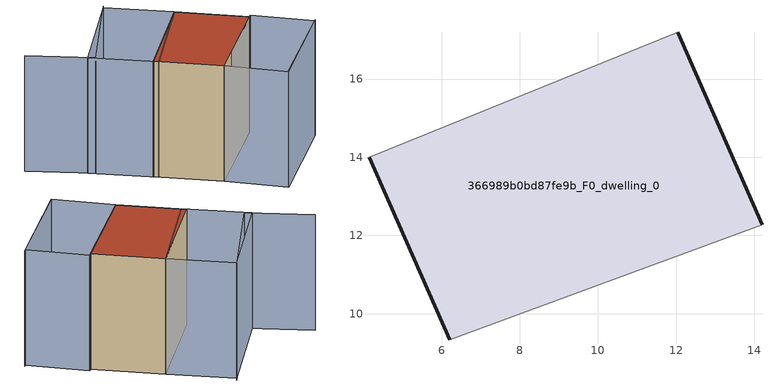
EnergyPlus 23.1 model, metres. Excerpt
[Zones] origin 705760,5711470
366989b0bd87fe9b_F0_dwelling_0
 floor ground (EU_floor_Construction): 14.2,12.27 12.04,17.19 4.16,14 6.21,9.34 z0
 wall outside (EU_wall_Construction): 12.04,17.19 14.2,12.27 / 6.21,9.34 4.16,14 z0:9
 wall adiabatic (EU_wall_Construction): 14.2,12.27 6.21,9.34 / 4.16,14 12.04,17.19 z0:9
 roof outside (EU_roof_Construction): 12.04,17.19 14.2,12.27 6.21,9.34 4.16,14 z9
shading: 7.96,5.04 16.2,8.02 / 10.19,21.97 2.53,17.76 / 2.53,17.76 0.09,22.2 / 6.21,9.34 14.44,12.36 / 14.44,12.36 16.04,7.97 / 16.04,7.97 7.82,4.95 / 7.82,4.95 6.21,9.34 / 2.2,18.24 9.91,21.8 / 9.91,21.8 12.04,17.19 / 12.04,17.19 4.33,13.63 / 4.33,13.63 2.2,18.24 z0:9
[Building]
EU S2 Campaign: North Axis=0; Terrain=City; Solar Distribution=FullExterior
[Site:Location]
London: Latitude=51.5; Longitude=-0.5; Time Zone=0; Elevation=25
[SizingPeriod:WeatherFileDays]
AnnualSizingPeriod: Begin Month=1; Begin Day of Month=1; End Month=12; End Day of Month=31; Day of Week for Start Day=Monday; Use Weather File Daylight Saving Period=No; Use Weather File Rain and Snow Indicators=No
[MATERIAL]
EU_InternalMass_Material: Roughness=MediumRough; Thickness=0.1; Conductivity=1; Density=1800; Specific Heat=900; Thermal Absorptance=0.9; Solar Absorptance=0.7; Visible Absorptance=0.7
[MATERIAL:NOMASS] Roughness=MediumRough; Thermal Absorptance=0.9; Solar Absorptance=0.7; Visible Absorptance=0.7
Name | Thermal Resistance
EU_wall_NoMass | 0.724719
EU_roof_NoMass | 2.98947
EU_floor_NoMass | 2.39157
[CONSTRUCTION]
EU_wall_Construction: EU_wall_NoMass
EU_roof_Construction: EU_roof_NoMass
EU_floor_Construction: EU_floor_NoMass
EU_InternalMass_Construction: EU_InternalMass_Material
[ZONE]
366989b0bd87fe9b_F0_dwelling_0: Type=1; Multiplier=1; Ceiling Height=autocalculate; Volume=400.21; Floor Area=autocalculate; Part of Total Floor Area=Yes
[INTERNALMASS]
366989b0bd87fe9b_F0_dwelling_0_EU_InternalMass: Construction=EU_InternalMass_Construction; Zone or ZoneList=366989b0bd87fe9b_F0_dwelling_0; Surface Area=44.4679
[OTHEREQUIPMENT]
EU_Step8_InternalGain_366989b0bd87fe9b_F0_dwelling_0_f000: Fuel Type=Electricity; Zone or ZoneList or Space or SpaceList=366989b0bd87fe9b_F0_dwelling_0; Schedule=EU_Step8_GainSchedule_366989b0bd87fe9b_F0_dwelling_0_f000; Design Level Calculation Method=Watts/Area; Power per Zone Floor Area=1; Fraction Latent=0; Fraction Radiant=0; Fraction Lost=0; Carbon Dioxide Generation Rate=0; EndUse Subcategory=EU_Step8_InternalGains
[ZONEVENTILATION:DESIGNFLOWRATE]
EU_ConstantAir_366989b0bd87fe9b_F0_dwelling_0: Zone or ZoneList or Space or SpaceList=366989b0bd87fe9b_F0_dwelling_0; Schedule=EU_AlwaysOn; Design Flow Rate Calculation Method=AirChanges/Hour; Air Changes per Hour=0.418135; Ventilation Type=Natural; Fan Pressure Rise=0; Fan Total Efficiency=1; Constant Term Coefficient=1; Temperature Term Coefficient=0; Velocity Term Coefficient=0; Velocity Squared Term Coefficient=0; Minimum Indoor Temperature=-100; Maximum Indoor Temperature=100; Delta Temperature=-100; Minimum Outdoor Temperature=-100; Maximum Outdoor Temperature=100; Maximum Wind Speed=40
[HVACTEMPLATE:THERMOSTAT]
EU_HeatOnly_366989b0bd87fe9b_F0_dwelling_0: Constant Heating Setpoint=20; Constant Cooling Setpoint=50
[HVACTEMPLATE:ZONE:IDEALLOADSAIRSYSTEM]
366989b0bd87fe9b_F0_dwelling_0: Template Thermostat=EU_HeatOnly_366989b0bd87fe9b_F0_dwelling_0; System Availability Schedule=EU_AlwaysOn; Maximum Heating Supply Air Temperature=50; Minimum Cooling Supply Air Temperature=13; Maximum Heating Supply Air Humidity Ratio=0.0156; Minimum Cooling Supply Air Humidity Ratio=0.0077; Heating Limit=NoLimit; Cooling Limit=NoLimit; Heating Availability Schedule=EU_AlwaysOn; Cooling Availability Schedule=EU_CoolingOff; Dehumidification Control Type=ConstantSensibleHeatRatio; Cooling Sensible Heat Ratio=0.7; Dehumidification Setpoint=60; Humidification Control Type=None; Humidification Setpoint=30; Outdoor Air Method=None; Outdoor Air Flow Rate per Person=0.00944; Outdoor Air Flow Rate per Zone Floor Area=0; Outdoor Air Flow Rate per Zone=0; Demand Controlled Ventilation Type=None; Outdoor Air Economizer Type=NoEconomizer; Heat Recovery Type=None; Sensible Heat Recovery Effectiveness=0.7; Latent Heat Recovery Effectiveness=0.65
[SIZING:ZONE]
366989b0bd87fe9b_F0_dwelling_0: Zone Cooling Design Supply Air Temperature Input Method=SupplyAirTemperature; Zone Cooling Design Supply Air Temperature=13; Zone Heating Design Supply Air Temperature Input Method=SupplyAirTemperature; Zone Heating Design Supply Air Temperature=50; Zone Cooling Design Supply Air Humidity Ratio=0.008; Zone Heating Design Supply Air Humidity Ratio=0.008; Cooling Design Air Flow Method=DesignDay; Cooling Design Air Flow Rate=0; Cooling Minimum Air Flow per Zone Floor Area=0.000762; Cooling Minimum Air Flow=0; Cooling Minimum Air Flow Fraction=0.2; Heating Design Air Flow Method=DesignDay; Heating Design Air Flow Rate=0; Heating Maximum Air Flow per Zone Floor Area=0.002032; Heating Maximum Air Flow=0.141576; Heating Maximum Air Flow Fraction=0.3; Account for Dedicated Outdoor Air System=No; Dedicated Outdoor Air System Control Strategy=NeutralSupplyAir; Dedicated Outdoor Air Low Setpoint Temperature for Design=autosize; Dedicated Outdoor Air High Setpoint Temperature for Design=autosize; Zone Load Sizing Method=Sensible Load Only No Latent Load; Zone Latent Cooling Design Supply Air Humidity Ratio Input Method=HumidityRatioDifference; Zone Cooling Design Supply Air Humidity Ratio Difference=0.005; Zone Latent Heating Design Supply Air Humidity Ratio Input Method=HumidityRatioDifference; Zone Humidification Design Supply Air Humidity Ratio Difference=0.005
[SCHEDULE:CONSTANT]
Name | Hourly Value
EU_AlwaysOn | 1
EU_CoolingOff | 0
[SCHEDULE:FILE]
EU_Step8_GainSchedule_366989b0bd87fe9b_F0_dwelling_0_f000: File=../../schedules/366989b0bd87fe9b/366989b0bd87fe9b_F0_dwelling_0_f000_gain.csv; Column Number=1; Rows to Skip at Top=0; Number of Hours of Data=8760; Column Separator=Comma; Interpolate to Timestep=No; Minutes per Item=60; Adjust Schedule for Daylight Savings=Yes
